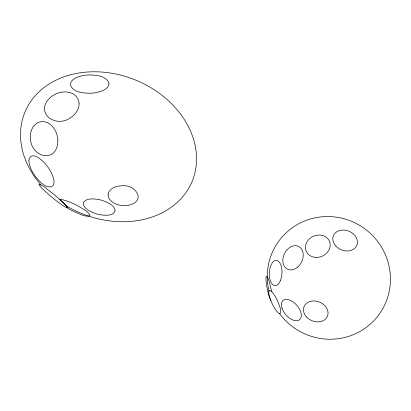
<?xml version="1.0" encoding="UTF-8"?>
<svg xmlns="http://www.w3.org/2000/svg" width="411" height="411" viewBox="0 0 411 411"><rect width="100%" height="100%" fill="white"/><g stroke="black" fill="none" stroke-linecap="round" stroke-linejoin="round"><path stroke-width="0.62" d="M60.643 200.219L59.775 199.433L61.218 199.484A14.472 11.513 22.5 0 1 63.001 199.813L67.707 201.256L73.713 203.789A71.011 56.487 22.5 0 1 78.337 206.137C82.375 208.814 87.959 210.869 89.999 215.528L89.875 215.862C84.743 217.306 79.38 213.607 74.617 211.901A71.103 56.559 22.5 0 1 70.507 209.826L66.782 207.694L67.327 207.427L66.448 206.045L61.059 200.599M62.95 202.371L56.035 196.186A167.873 133.539 22.5 0 0 51.498 192.466C47.435 189.728 43.623 185.52 38.886 184.277C41.054 188.521 45.549 191.336 48.909 194.67A167.488 133.231 22.5 0 0 54.483 199.284C55.141 200.09 72.865 213.412 65.231 204.663A49.87 39.672 22.5 0 0 63.916 203.317L63.284 202.695M269.061 291.378A62.112 60.818 39.4 0 1 337.986 217.424A62.112 60.818 39.4 0 1 381.701 310.495A62.112 60.818 39.4 0 1 279.454 313.506M270.926 300.528A12.659 1.834 78.2 0 1 266.605 285.27A12.659 1.834 78.2 0 1 267.129 276.742A12.659 1.834 78.2 0 1 271.481 291.409M41.002 184.965A90.492 71.982 22.5 0 1 82.703 72.47A90.492 71.982 22.5 0 1 196.104 166.234A90.492 71.982 22.5 0 1 66.356 205.926M28.904 160.095C28.755 164.266 30.512 168.222 32.443 171.824A44.275 35.223 22.5 0 0 35.428 176.432C39.42 181.184 44.645 187.889 51.591 186.877C56.703 183.214 52.659 175.656 50.558 171.284A44.244 35.197 22.5 0 0 47.357 166.347C44.398 161.991 31.529 149.075 28.904 160.095M108.16 194.398L108.144 195.415A9.093 7.234 22.5 0 0 109.043 198.441C112.116 203.568 118.512 205.536 124.189 205.639A20.709 16.471 22.5 0 0 128.828 205.171C146.712 201.354 135.64 184.143 122.19 185.787A20.714 16.481 22.5 0 0 117.777 186.229C113.559 187.072 108.74 189.697 108.16 194.398M57.859 140.403C57.93 163.342 31.477 158.497 30.486 138.831A30.686 24.408 22.5 0 1 30.553 133.986C31.164 128.026 35.557 121.836 41.968 121.605A9.633 7.665 22.5 0 1 46.001 122.17C53.43 124.769 57.668 132.845 57.859 140.403M109.023 83.351C108.591 89.619 100.926 91.571 95.845 92.655A37.725 30.008 22.5 0 1 89.788 93.235C83.027 93.03 73.271 92.475 70.399 85.144C70.404 78.593 78.563 76.528 83.746 75.465A37.75 30.034 22.5 0 1 89.418 74.925C96.256 75.11 106.506 75.655 109.023 83.351M115.121 210.139C114.243 216.284 105.627 215.41 101.075 214.881A29.869 23.761 22.5 0 1 95.989 213.705C91.114 211.968 85.02 209.697 83.269 204.313A5.05 4.018 22.5 0 1 83.633 202.099C86.849 198.061 92.912 198.801 97.469 199.309A29.89 23.776 22.5 0 1 102.231 200.414C107.189 202.181 113.616 204.503 115.121 210.139M79.102 103.521C79.215 107.692 77.196 111.658 74.329 114.592A29.458 23.432 22.5 0 1 70.322 117.798C56.281 128.36 34.586 113.462 49.433 98.399A29.469 23.442 22.5 0 1 53.224 95.357C59.148 91.632 67.224 90.471 73.461 94.124A10.635 8.456 22.5 0 1 76.6 96.826L78.619 100.603L79.102 103.521M335.905 246.138A12.659 10.07 22.5 0 0 356.799 245.403A12.659 10.07 22.5 0 0 342.64 230.047A12.659 10.07 22.5 0 0 335.905 246.138M315.627 257.368A12.659 10.886 -23 0 0 329.499 241.319A12.659 10.886 -23 0 0 308.348 239.973A12.659 10.886 -23 0 0 315.627 257.368M297.662 267.14A12.659 9.545 -64.1 0 0 298.602 246.43A12.659 9.545 -64.1 0 0 282.83 259.834A12.659 9.545 -64.1 0 0 297.662 267.14M280.549 280.189A12.659 6.314 -86.9 0 0 276.685 260.379A12.659 6.314 -86.9 0 0 269.708 278.381A12.659 6.314 -86.9 0 0 280.549 280.189M269.457 296.603A12.659 3.011 65 0 0 279.87 313.531A12.659 3.011 65 0 0 274.851 295.858A12.659 3.011 65 0 0 269.457 296.603M282.105 308.497A12.659 7.259 48.9 0 0 299.172 320.01A12.659 7.259 48.9 0 0 292.838 301.746A12.659 7.259 48.9 0 0 282.105 308.497M306.544 317.025A12.659 10.07 22.5 0 0 327.439 316.29A12.659 10.07 22.5 0 0 313.28 300.934A12.659 10.07 22.5 0 0 306.544 317.025"/></g></svg>
